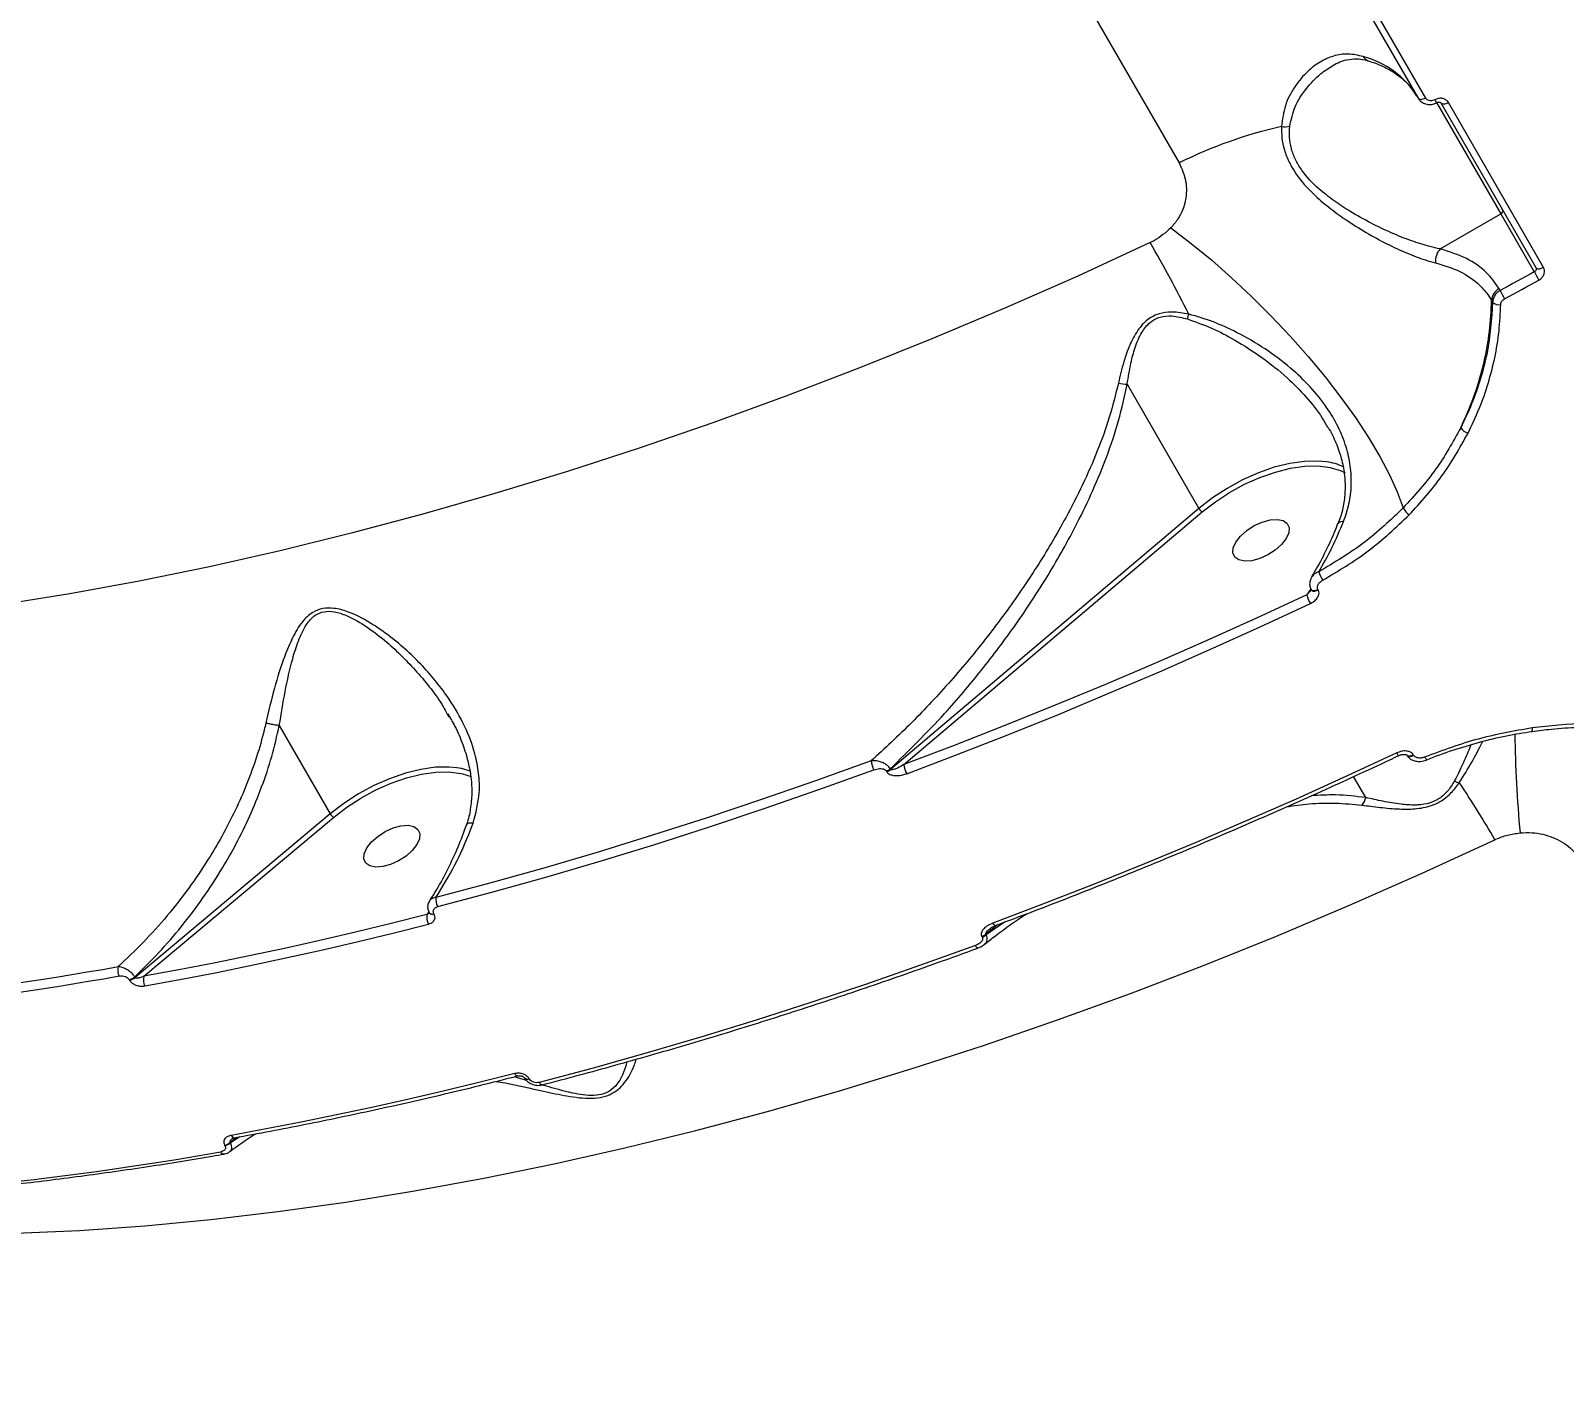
# Model space of a CAD drawing. Header units: millimetres. Extents: x -7447 to 8662, y -5576 to 6370.
# Drawn here: x 928.8 to 1149.8, y -1705.7 to -1511 of the extents above; entities that cross this region are included whole.
import ezdxf

# ---------------------------------------------------------------- set-up
doc = ezdxf.new("R2010")
doc.units = ezdxf.units.MM
doc.layers.add('DiKom', color=7, linetype='Continuous')
doc.layers.add('DIKOM_ОБЪЕКТ', color=7, linetype='Continuous')
doc.styles.add('style1', font='arial.ttf', dxfattribs={"width": 0.8})
doc.dimstyles.new('1-50', dxfattribs={"dimtxt": 300, "dimasz": 200, "dimexe": 100, "dimexo": 0, "dimgap": 100, "dimtad": 1, "dimdec": 0, "dimtxsty": 'style1', "dimcen": 0, "dimclrd": 7, "dimclre": 7, "dimadec": 1, "dimazin": 2, "dimtfac": 1, "dimtdec": 0, "dimtmove": 1, "dimatfit": 3, "dimfxl": 0, "dimlwd": 25, "dimlwe": 18, "dimarcsym": 0})

# ---------------------------------------------------------------- blocks, each defined once
blk = doc.blocks.new('*D10')
at = {"color": 7, "linetype": 'Continuous', "lineweight": 18, "transparency": 16777216}
for p, q in [((-5489.75, 240.8), (-5489.75, 4573.49)), ((4778.18, -2126.78), (4778.18, 4573.49))]:
    blk.add_line(p, q, dxfattribs=at)
at = {"color": 7, "linetype": 'Continuous', "lineweight": 25, "transparency": 16777216}
blk.add_line((4578.18, 4473.49), (-5289.75, 4473.49), dxfattribs=at)
at = {"color": 7, "linetype": 'Continuous', "transparency": 16777216}
for points in [[(-5289.75, 4506.82), (-5289.75, 4440.16), (-5489.75, 4473.49)], [(4578.18, 4506.82), (4578.18, 4440.16), (4778.18, 4473.49)]]:
    blk.add_solid(points, dxfattribs=at)
at = {"layer": 'Defpoints', "color": 0, "linetype": 'Continuous', "transparency": 16777216}
for p in [(-5489.75, 4473.49), (-5489.75, 240.8), (4778.18, -2126.78)]:
    blk.add_point(p, dxfattribs=at)
at = {"color": 0, "linetype": 'Continuous', "lineweight": 15, "transparency": 16777216, "insert": (-777.31, 4726.76), "char_height": 300, "attachment_point": 5, "style": 'style1'}
blk.add_mtext('10300', dxfattribs=at)
blk = doc.blocks.new('*D11')
at = {"color": 7, "linetype": 'Continuous', "lineweight": 18, "transparency": 16777216}
for p, q in [((2045.4, 3512.26), (7772.09, 3512.26)), ((-1858.48, -4091.08), (7772.09, -4091.08))]:
    blk.add_line(p, q, dxfattribs=at)
at = {"color": 7, "linetype": 'Continuous', "lineweight": 25, "transparency": 16777216}
blk.add_line((7672.09, -3891.08), (7672.09, 3312.26), dxfattribs=at)
at = {"color": 7, "linetype": 'Continuous', "transparency": 16777216}
for points in [[(7638.76, 3312.26), (7705.42, 3312.26), (7672.09, 3512.26)], [(7638.76, -3891.08), (7705.42, -3891.08), (7672.09, -4091.08)]]:
    blk.add_solid(points, dxfattribs=at)
at = {"layer": 'Defpoints', "color": 0, "linetype": 'Continuous', "transparency": 16777216}
for p in [(2045.4, 3512.26), (7672.09, 3512.26), (-1858.48, -4091.08)]:
    blk.add_point(p, dxfattribs=at)
at = {"color": 0, "linetype": 'Continuous', "lineweight": 15, "transparency": 16777216, "insert": (7418.92, 3.22), "char_height": 300, "attachment_point": 5, "rotation": 90, "style": 'style1'}
blk.add_mtext('7600', dxfattribs=at)
blk = doc.blocks.new('*D12')
at = {"layer": 'Defpoints', "color": 0, "transparency": 16777216}
for p in [(-7446.93, 5919.72), (-7446.93, 736.93), (6905.53, -2412.68)]:
    blk.add_point(p, dxfattribs=at)
at = {"layer": 'DiKom', "color": 7, "lineweight": 18, "transparency": 16777216}
for p, q in [((-7446.93, 736.93), (-7446.93, 6019.72)), ((6905.53, -2412.68), (6905.53, 6019.72))]:
    blk.add_line(p, q, dxfattribs=at)
at = {"layer": 'DiKom', "color": 7, "lineweight": 25, "transparency": 16777216}
blk.add_line((6705.53, 5919.72), (-7246.93, 5919.72), dxfattribs=at)
at = {"layer": 'DiKom', "color": 7, "transparency": 16777216}
for points in [[(-7246.93, 5953.05), (-7246.93, 5886.39), (-7446.93, 5919.72)], [(6705.53, 5953.05), (6705.53, 5886.39), (6905.53, 5919.72)]]:
    blk.add_solid(points, dxfattribs=at)
at = {"layer": 'DiKom', "color": 0, "transparency": 16777216, "insert": (-918.31, 6173), "char_height": 300, "attachment_point": 5, "style": 'style1'}
blk.add_mtext('14300', dxfattribs=at)
blk = doc.blocks.new('*D13')
at = {"layer": 'Defpoints', "color": 0, "transparency": 16777216}
for p in [(2049.72, 5594.27), (-1141.86, -5576.35), (8561.69, -5576.35)]:
    blk.add_point(p, dxfattribs=at)
at = {"layer": 'DiKom', "color": 7, "lineweight": 18, "transparency": 16777216}
for p, q in [((2049.72, 5594.27), (8661.69, 5594.27)), ((-1141.86, -5576.35), (8661.69, -5576.35))]:
    blk.add_line(p, q, dxfattribs=at)
at = {"layer": 'DiKom', "color": 7, "lineweight": 25, "transparency": 16777216}
blk.add_line((8561.69, 5394.27), (8561.69, -5376.35), dxfattribs=at)
at = {"layer": 'DiKom', "color": 7, "transparency": 16777216}
for points in [[(8528.35, 5394.27), (8595.02, 5394.27), (8561.69, 5594.27)], [(8528.35, -5376.35), (8595.02, -5376.35), (8561.69, -5576.35)]]:
    blk.add_solid(points, dxfattribs=at)
at = {"layer": 'DiKom', "color": 0, "transparency": 16777216, "insert": (8308.52, 8.96), "char_height": 300, "attachment_point": 5, "rotation": 90, "style": 'style1'}
blk.add_mtext('11200', dxfattribs=at)

msp = doc.modelspace()

# ---------------------------------------------------------------- linework, layer by layer
at = {"layer": 'DIKOM_ОБЪЕКТ', "color": 7, "linetype": 'Continuous', "lineweight": 15}
for p, q in [((944.28, -1270.19), (1094.28, -1530.01)), ((1093.17, -1459.09), (1128.75, -1520.7)), ((1129.83, -1520.67), (1094.26, -1459.05)), ((1131.4, -1521.3), (1140.68, -1537.36)), ((1132.01, -1521.35), (1145.72, -1545.1)), ((1146.82, -1545.07), (1133.1, -1521.31)), ((1131.93, -1542.41), (1140.68, -1537.36)), ((1140.68, -1537.36), (1145.49, -1545.7)), ((1140.56, -1548.39), (1140.41, -1548.13)), ((1139.33, -1549.83), (1139.48, -1550.08)), ((1086.81, -1561.91), (1097.15, -1579.81)), ((1097.15, -1579.81), (1052.71, -1617.41)), ((1054.61, -1616.7), (1097.63, -1580.3)), ((1113.3, -1591.39), (1112.68, -1592.24)), ((1114.34, -1591.55), (1114.3, -1591.49)), ((964.59, -1611.08), (971.94, -1623.81)), ((988.8, -1609.43), (989.01, -1609.81)), ((1127.08, -1615.31), (1127.11, -1615.36)), ((1128.09, -1615.38), (1128.05, -1615.31)), ((1052.09, -1617.64), (1052.15, -1617.73)), ((1052.71, -1617.41), (1052.65, -1617.32)), ((1129.99, -1616.03), (1129.99, -1616.03)), ((1121.2, -1621.46), (1119.44, -1618.42)), ((971.94, -1623.81), (943.8, -1647.38)), ((945.08, -1647.21), (972.42, -1624.32)), ((986.16, -1637.94), (985.87, -1638.32)), ((986.2, -1638.06), (986.21, -1638.09)), ((986.21, -1638.09), (986.23, -1638.11)), ((986.9, -1638.22), (986.88, -1638.19)), ((1066.42, -1641.16), (1067.97, -1639.85)), ((1069.11, -1639.42), (1066.47, -1641.25)), ((1067.82, -1639.9), (1067.82, -1639.9)), ((1065.86, -1641.49), (1065.91, -1641.58)), ((1066.47, -1641.25), (1066.42, -1641.16)), ((942.95, -1647.7), (942.99, -1647.78)), ((943.8, -1647.38), (943.76, -1647.31)), ((1000.21, -1662.21), (998.44, -1661.7)), ((999.93, -1661.84), (999.94, -1661.87)), ((1000.62, -1662), (1000.61, -1661.97)), ((957.52, -1671.14), (958.38, -1670.42)), ((957.56, -1671.22), (957.52, -1671.14)), ((958.92, -1670.32), (957.56, -1671.22)), ((956.71, -1671.53), (956.75, -1671.61))]:
    msp.add_line(p, q, dxfattribs=at)
at = {"layer": 'DIKOM_ОБЪЕКТ', "color": 7, "linetype": 'Continuous', "lineweight": 15, "flags": 128}
for points in [[(1128.75, -1520.7), (1128.81, -1520.78), (1128.91, -1520.83), (1129.03, -1520.86), (1129.17, -1520.87), (1129.32, -1520.85), (1129.49, -1520.81), (1129.66, -1520.75), (1129.83, -1520.67)], [(1132.01, -1521.35), (1132.07, -1521.42), (1132.17, -1521.48), (1132.29, -1521.51), (1132.43, -1521.52), (1132.59, -1521.5), (1132.76, -1521.46), (1132.93, -1521.4), (1133.1, -1521.31)], [(1093.11, -1539.38), (1096.02, -1541.61), (1098.94, -1544.01), (1101.86, -1546.58), (1104.74, -1549.28), (1107.56, -1552.08), (1110.28, -1554.97), (1112.88, -1557.9), (1115.33, -1560.86), (1117.61, -1563.8), (1119.7, -1566.71), (1121.57, -1569.56), (1123.21, -1572.31), (1124.61, -1574.94), (1125.73, -1577.42), (1126.59, -1579.74)], [(1090.13, -1541.51), (1079.67, -1546.32), (1069.17, -1550.95), (1058.66, -1555.38), (1048.14, -1559.61), (1037.61, -1563.64), (1027.09, -1567.47), (1016.59, -1571.08), (1006.12, -1574.49), (995.68, -1577.67), (985.3, -1580.64), (974.97, -1583.39), (964.7, -1585.91), (954.52, -1588.2), (944.41, -1590.27), (934.41, -1592.11), (924.51, -1593.71)], [(1145.72, -1545.1), (1145.79, -1545.18), (1145.88, -1545.23), (1146, -1545.27), (1146.14, -1545.27), (1146.3, -1545.26), (1146.47, -1545.21), (1146.64, -1545.15), (1146.82, -1545.07)], [(1145.49, -1545.7), (1144.87, -1546.04), (1144.26, -1546.38), (1143.64, -1546.71), (1143.03, -1547.05), (1142.41, -1547.39), (1141.8, -1547.72), (1141.18, -1548.06), (1140.56, -1548.39)], [(1141.2, -1549.61), (1141.82, -1549.27), (1142.44, -1548.94), (1143.06, -1548.6), (1143.68, -1548.26), (1144.29, -1547.92), (1144.91, -1547.59), (1145.53, -1547.25), (1146.14, -1546.91)], [(1115.52, -1573.09), (1114.36, -1572.98), (1112.38, -1573.02), (1110.24, -1573.33), (1108.01, -1573.88), (1105.72, -1574.68), (1103.44, -1575.7), (1101.22, -1576.91), (1099.1, -1578.29), (1097.15, -1579.81)], [(1097.63, -1580.3), (1099.52, -1578.83), (1101.57, -1577.5), (1103.73, -1576.32), (1105.94, -1575.33), (1108.16, -1574.56), (1110.33, -1574.02), (1112.39, -1573.73), (1114.31, -1573.69), (1116.04, -1573.9), (1116.23, -1573.94)], [(1116.23, -1573.94), (1117.53, -1574.35), (1118.21, -1574.69)], [(1109.05, -1585.01), (1108.14, -1585.81), (1107.07, -1586.51), (1105.92, -1587.03), (1104.78, -1587.33), (1103.75, -1587.4), (1102.91, -1587.23), (1102.33, -1586.82), (1102.05, -1586.22), (1102.1, -1585.47), (1102.48, -1584.64), (1103.15, -1583.78), (1104.05, -1582.97), (1105.13, -1582.28), (1106.28, -1581.76), (1107.42, -1581.45), (1108.45, -1581.38), (1109.29, -1581.56), (1109.87, -1581.96), (1110.15, -1582.56), (1110.09, -1583.31), (1109.72, -1584.15), (1109.05, -1585.01)], [(1117.21, -1581.98), (1117.21, -1581.99), (1117.2, -1582)], [(1113.32, -1591.47), (1113.42, -1591.57), (1113.58, -1591.63), (1113.8, -1591.63), (1114.04, -1591.58), (1114.3, -1591.49)], [(1113.35, -1591.53), (1113.35, -1591.53), (1113.46, -1591.64), (1113.62, -1591.7), (1113.84, -1591.7), (1114.08, -1591.65), (1114.34, -1591.55)], [(1112.68, -1592.24), (1105.45, -1595.59), (1098.21, -1598.86), (1090.96, -1602.05), (1083.7, -1605.15), (1076.43, -1608.17), (1069.16, -1611.1), (1061.88, -1613.94), (1054.61, -1616.7)], [(1055.02, -1618.02), (1062.31, -1615.26), (1069.6, -1612.41), (1076.89, -1609.47), (1084.17, -1606.44), (1091.45, -1603.33), (1098.72, -1600.14), (1105.98, -1596.86), (1113.22, -1593.5)], [(1125.65, -1615.03), (1118.41, -1618.39), (1111.15, -1621.67), (1103.88, -1624.86), (1096.6, -1627.97), (1089.32, -1631), (1082.03, -1633.93), (1074.74, -1636.78), (1067.44, -1639.55)], [(1127.07, -1615.28), (1127.07, -1615.29), (1127.17, -1615.39), (1127.34, -1615.45), (1127.55, -1615.46), (1127.8, -1615.41), (1128.05, -1615.31)], [(1127.11, -1615.36), (1127.21, -1615.46), (1127.38, -1615.52), (1127.59, -1615.53), (1127.84, -1615.48), (1128.09, -1615.38)], [(990.2, -1617.16), (989.08, -1617.06), (987.11, -1617.1), (984.99, -1617.4), (982.77, -1617.95), (980.49, -1618.74), (978.22, -1619.74), (976, -1620.94), (973.9, -1622.31), (971.94, -1623.81)], [(972.42, -1624.32), (974.31, -1622.86), (976.36, -1621.53), (978.51, -1620.37), (980.71, -1619.39), (982.91, -1618.63), (985.07, -1618.1), (987.13, -1617.81), (989.03, -1617.76), (990.75, -1617.97), (990.99, -1618.03)], [(1049.91, -1616.18), (1042.01, -1619.02), (1034.11, -1621.76), (1026.24, -1624.39), (1018.37, -1626.9), (1010.53, -1629.31), (1002.71, -1631.61), (994.92, -1633.79), (987.16, -1635.86)], [(987.42, -1637.18), (995.2, -1635.11), (1003.01, -1632.92), (1010.84, -1630.62), (1018.7, -1628.21), (1026.58, -1625.68), (1034.48, -1623.05), (1042.38, -1620.31), (1050.3, -1617.46)], [(992.15, -1617.65), (990.85, -1617.28), (990.2, -1617.16)], [(990.99, -1618.03), (992.24, -1618.43), (992.28, -1618.45)], [(983.76, -1629.08), (982.86, -1629.89), (981.78, -1630.58), (980.63, -1631.1), (979.5, -1631.41), (978.47, -1631.48), (977.62, -1631.31), (977.04, -1630.9), (976.77, -1630.3), (976.82, -1629.55), (977.19, -1628.71), (977.86, -1627.86), (978.77, -1627.05), (979.84, -1626.36), (980.99, -1625.84), (982.13, -1625.53), (983.16, -1625.46), (984, -1625.64), (984.58, -1626.04), (984.86, -1626.64), (984.81, -1627.39), (984.43, -1628.23), (983.76, -1629.08)], [(926.55, -1684.24), (935.8, -1683.82), (945.19, -1683.15), (954.73, -1682.25), (964.39, -1681.12), (974.18, -1679.75), (984.08, -1678.14), (994.09, -1676.31), (1004.19, -1674.24), (1014.38, -1671.94), (1024.64, -1669.42), (1034.97, -1666.68), (1045.36, -1663.71), (1055.79, -1660.52), (1066.26, -1657.12), (1076.76, -1653.5), (1087.28, -1649.68), (1097.81, -1645.65), (1108.33, -1641.41), (1118.85, -1636.98), (1129.34, -1632.36), (1139.8, -1627.55)], [(985.87, -1638.32), (980.71, -1639.62), (975.56, -1640.86), (970.43, -1642.05), (965.32, -1643.19), (960.23, -1644.27), (955.16, -1645.31), (950.11, -1646.28), (945.08, -1647.21)], [(945.23, -1648.61), (950.27, -1647.68), (955.33, -1646.7), (960.41, -1645.66), (965.51, -1644.57), (970.64, -1643.43), (975.78, -1642.24), (980.94, -1640.99), (986.11, -1639.7)], [(1067.82, -1639.9), (1067.81, -1639.91), (1067.75, -1639.9), (1067.69, -1639.86), (1067.61, -1639.79), (1067.53, -1639.68), (1067.44, -1639.55)], [(1064.93, -1642.78), (1057.01, -1645.63), (1049.1, -1648.38), (1041.2, -1651.01), (1033.33, -1653.54), (1025.47, -1655.95), (1017.63, -1658.25), (1009.82, -1660.43), (1002.04, -1662.51)], [(1065.3, -1643.14), (1065.28, -1643.14), (1065.23, -1643.13), (1065.16, -1643.09), (1065.09, -1643.01), (1065.01, -1642.91), (1064.93, -1642.78)], [(998.54, -1661.22), (993.37, -1662.52), (988.21, -1663.77), (983.07, -1664.96), (977.94, -1666.1), (972.84, -1667.19), (967.76, -1668.22), (962.7, -1669.2), (957.66, -1670.13)], [(1002.48, -1662.85), (1002.46, -1662.85), (1002.38, -1662.84), (1002.3, -1662.81), (1002.21, -1662.73), (1002.12, -1662.63), (1002.04, -1662.51)]]:
    msp.add_lwpolyline(points, dxfattribs=at)
at = {"layer": 'DIKOM_ОБЪЕКТ', "color": 7, "linetype": 'Continuous', "lineweight": 15}
for centre, radius, start, end in [((1117.46, -1527.37), 13.12, 32.0722, 75.1406), ((1121.98, -1514.07), 1.31, 208.4564, 251.6983), ((1133.4, -1519.79), 2.53, 206.6455, 217.6472), ((1124.1, -1590.59), 67.52, 102.8855, 116.2114), ((1109.59, -1521.88), 2.94, 259.3754, 282.8421), ((1140.47, -1536.94), 0.469, 295.9526, 25.2455), ((892.63, -1655.04), 227.81, 26.9458, 29.8924), ((1133.77, -1544.15), 2.53, 136.7051, 186.1905), ((1166, -1535.39), 22.95, 206.6916, 210.1179), ((1141.39, -1549.94), 2.06, 118.4102, 177.1362), ((1155.89, -1541.07), 16.98, 205.529, 210.1603), ((1063.48, -1543.37), 33.31, 344.0845, 345.3273), ((1140.4, -1549.16), 1.3, 224.7107, 281.1226), ((1087.42, -1552.63), 9.3, 258.3674, 266.2972), ((1136.43, -1567.12), 1.89, 214.8012, 254.9027), ((1114.44, -1581.36), 8.34, 65.0688, 82.5145), ((1098.36, -1579.13), 1.39, 209.3759, 238.2847), ((1129, -1578.5), 2.71, 207.0728, 235.2933), ((1117.83, -1582.5), 0.801, 78.1917, 139.8359), ((1118.94, -1587.41), 4.77, 198.6328, 214.6782), ((1117.94, -1590.72), 5.48, 196.0432, 210.4634), ((1144.31, -1611.65), 0.906, 342.5464, 13.8634), ((1319.4, -1609.98), 176.74, 180.7462, 185.3793), ((1126.29, -1614.82), 0.673, 197.489, 240.5633), ((1130.6, -1615.36), 0.908, 196.6863, 227.4804), ((1052.87, -1615.96), 2.97, 184.1767, 210.2698), ((1051.43, -1615.86), 1.9, 290.3942, 310.0492), ((1051.48, -1615.95), 1.9, 290.4304, 310.0341), ((1057.54, -1616.52), 2.93, 183.38, 210.6308), ((1135.15, -1616.59), 2.77, 244.5597, 260.3475), ((1028.27, -1691.3), 128.47, 29.7515, 34.0725), ((1118.63, -1620.85), 2.64, 320.0151, 346.7154), ((973.17, -1623.12), 1.41, 209.3705, 237.7628), ((989.22, -1636.14), 2.08, 172.1566, 209.9101), ((986.63, -1637.65), 0.596, 223.7346, 294.7474), ((987.84, -1638.69), 2, 169.5432, 210.2989), ((986.64, -1637.66), 0.613, 227.0468, 294.1667), ((1065.2, -1639.7), 1.9, 290.4304, 310.0341), ((1065.25, -1639.8), 1.9, 290.3942, 310.0492), ((861.57, -1199.2), 453.69, 270.9887, 280.1304), ((943.05, -1646.31), 1.75, 163.903, 209.393), ((861.55, -1199.55), 454.7, 270.9888, 280.1303), ((942.59, -1645.92), 1.81, 281.3115, 310.1698), ((942.64, -1646), 1.81, 281.3246, 310.1719), ((946.72, -1647.75), 1.73, 161.8925, 209.8053), ((999.02, -1661.05), 0.511, 199.5238, 264.8679), ((1000.36, -1661.44), 0.591, 222.7115, 294.9328), ((1000.37, -1661.46), 0.597, 223.8344, 294.7521), ((956.35, -1669.76), 1.81, 281.3008, 310.1956), ((956.4, -1669.83), 1.81, 281.3008, 310.1956), ((958.14, -1669.95), 0.52, 201.1281, 267.4718), ((876.17, -1224.88), 454.7, 270.9888, 280.1303), ((956.64, -1672.3), 0.527, 201.6756, 267.1578)]:
    msp.add_arc(centre, radius, start, end, dxfattribs=at)
for points, knots in [([(1120.82, -1514.69), (1120.09, -1514.53), (1118.62, -1514.21), (1116.53, -1514.55), (1114.58, -1515.41), (1112.67, -1516.86), (1110.91, -1518.95), (1109.46, -1521.63), (1109.18, -1523.74), (1109.05, -1524.76)], [0, 0, 0, 0, 0.131657, 0.263487, 0.39514, 0.526874, 0.688295, 0.849532, 1, 1, 1, 1]), ([(1110.24, -1524.74), (1110.45, -1523.78), (1110.9, -1521.77), (1112.58, -1519.25), (1114.47, -1517.25), (1115.86, -1516.36), (1116.46, -1515.98)], [0, 0, 0, 0, 0.246909, 0.518846, 0.791152, 1, 1, 1, 1]), ([(1116.43, -1516.01), (1116.77, -1515.81), (1117.56, -1515.37), (1118.8, -1515.05), (1120.12, -1515.01), (1121.04, -1515.12), (1121.52, -1515.31), (1121.57, -1515.33)], [0, 0, 0, 0, 0.210979, 0.480122, 0.747233, 0.971209, 1, 1, 1, 1]), ([(1121.57, -1515.31), (1121.91, -1515.43), (1122.91, -1515.76), (1124.39, -1516.44), (1125.92, -1517.4), (1127.2, -1518.52), (1128.05, -1519.55), (1128.46, -1520.21), (1128.58, -1520.41)], [0, 0, 0, 0, 0.103391, 0.301919, 0.501748, 0.704753, 0.912464, 1, 1, 1, 1]), ([(1128.76, -1520.69), (1128.86, -1520.85), (1129.09, -1521.19), (1129.66, -1521.51), (1130.34, -1521.64), (1130.96, -1521.57), (1131.28, -1521.38), (1131.38, -1521.31)], [0, 0, 0, 0, 0.188509, 0.40949, 0.636425, 0.874395, 1, 1, 1, 1]), ([(1131.14, -1520.93), (1131.04, -1520.97), (1130.83, -1521.06), (1130.49, -1521.08), (1130.19, -1521), (1129.96, -1520.85), (1129.87, -1520.72), (1129.83, -1520.67)], [0, 0, 0, 0, 0.215123, 0.430149, 0.645032, 0.859492, 1, 1, 1, 1]), ([(1133.1, -1521.31), (1133.05, -1521.23), (1132.91, -1521.04), (1132.57, -1520.81), (1132.11, -1520.69), (1131.61, -1520.72), (1131.3, -1520.86), (1131.14, -1520.93)], [0, 0, 0, 0, 0.140627, 0.355065, 0.569863, 0.784884, 1, 1, 1, 1]), ([(1131.4, -1521.34), (1131.41, -1521.33), (1131.46, -1521.3), (1131.58, -1521.26), (1131.74, -1521.24), (1131.87, -1521.26), (1131.96, -1521.3), (1132, -1521.33), (1132, -1521.35), (1132, -1521.35)], [0, 0, 0, 0, 0.025329, 0.180492, 0.333609, 0.498054, 0.681379, 0.913048, 1, 1, 1, 1]), ([(1109.05, -1524.76), (1109.05, -1525.31), (1109.05, -1526.41), (1109.41, -1528.16), (1110.11, -1529.93), (1111.4, -1532.11), (1113.38, -1534.32), (1115.84, -1536.44), (1118.41, -1538.3), (1121.24, -1540.08), (1124.24, -1541.71), (1127.11, -1543.05), (1129.46, -1543.94), (1130.76, -1544.29), (1131.25, -1544.42)], [0, 0, 0, 0, 0.061057, 0.122043, 0.183621, 0.245188, 0.354854, 0.436923, 0.519097, 0.622817, 0.726597, 0.831087, 0.935576, 1, 1, 1, 1]), ([(1131.93, -1542.41), (1131.43, -1542.31), (1130.13, -1542.03), (1127.78, -1541.28), (1124.93, -1540.15), (1121.93, -1538.72), (1119.14, -1537.16), (1116.6, -1535.5), (1114.18, -1533.62), (1112.29, -1531.64), (1111.1, -1529.7), (1110.66, -1528.61), (1110.35, -1527.47), (1110.15, -1526.3), (1110.21, -1525.27), (1110.24, -1524.74)], [0, 0, 0, 0, 0.065389, 0.170364, 0.277944, 0.381811, 0.488411, 0.569564, 0.652795, 0.760421, 0.815165, 0.871887, 0.880045, 0.939199, 1, 1, 1, 1]), ([(1094.28, -1530.01), (1094.67, -1530.88), (1095.44, -1532.6), (1095.34, -1535.45), (1094.46, -1537.78), (1093.46, -1538.96), (1093.11, -1539.38)], [0, 0, 0, 0, 0.288559, 0.571625, 0.847039, 1, 1, 1, 1]), ([(1093.11, -1539.38), (1092.36, -1540.05), (1091.53, -1540.78), (1090.43, -1541.36), (1090.23, -1541.46), (1090.13, -1541.51)], [0, 0, 0, 0, 0.821763, 0.907865, 1, 1, 1, 1]), ([(1140.41, -1548.13), (1139.84, -1547.32), (1138.65, -1545.63), (1135.82, -1543.65), (1133.24, -1542.83), (1131.93, -1542.41)], [0, 0, 0, 0, 0.306979, 0.648464, 1, 1, 1, 1]), ([(1131.25, -1544.42), (1132.47, -1544.79), (1134.95, -1545.55), (1137.38, -1547.3), (1138.72, -1548.83), (1139.2, -1549.62), (1139.33, -1549.83)], [0, 0, 0, 0, 0.341491, 0.692993, 0.918007, 1, 1, 1, 1]), ([(1145.72, -1545.1), (1145.74, -1545.15), (1145.78, -1545.24), (1145.77, -1545.39), (1145.7, -1545.53), (1145.6, -1545.64), (1145.52, -1545.68), (1145.49, -1545.7)], [0, 0, 0, 0, 0.213877, 0.428069, 0.642752, 0.857889, 1, 1, 1, 1]), ([(1146.14, -1546.91), (1146.24, -1546.85), (1146.47, -1546.7), (1146.77, -1546.36), (1146.95, -1545.93), (1146.99, -1545.47), (1146.87, -1545.2), (1146.82, -1545.07)], [0, 0, 0, 0, 0.141869, 0.356731, 0.571312, 0.785698, 1, 1, 1, 1]), ([(1140.56, -1548.39), (1140.51, -1548.42), (1140.27, -1548.57), (1139.89, -1548.92), (1139.55, -1549.48), (1139.5, -1549.88), (1139.48, -1550.08)], [0, 0, 0, 0, 0.081883, 0.388053, 0.693965, 1, 1, 1, 1]), ([(1140.65, -1550.44), (1140.67, -1550.34), (1140.69, -1550.14), (1140.86, -1549.86), (1141.06, -1549.69), (1141.18, -1549.62), (1141.2, -1549.61)], [0, 0, 0, 0, 0.30569, 0.611595, 0.918034, 1, 1, 1, 1]), ([(1095.7, -1551.81), (1094.88, -1551.66), (1093.45, -1551.41), (1091.35, -1551.67), (1089.6, -1552.58), (1088.19, -1554.2), (1087.12, -1556.29), (1086.21, -1558.85), (1085.78, -1560.71), (1085.54, -1561.73)], [0, 0, 0, 0, 0.149121, 0.259637, 0.37167, 0.498785, 0.650824, 0.806966, 1, 1, 1, 1]), ([(1117.99, -1581.71), (1118.28, -1580.86), (1118.88, -1579.12), (1119.18, -1576.42), (1119.04, -1573.66), (1118.41, -1570.84), (1117.27, -1568), (1115.54, -1565.09), (1113.25, -1562.24), (1110.27, -1559.41), (1106.7, -1556.74), (1102.93, -1554.56), (1099.25, -1552.85), (1096.89, -1552.16), (1095.7, -1551.81)], [0, 0, 0, 0, 0.066725, 0.135249, 0.204912, 0.276176, 0.354732, 0.435009, 0.525818, 0.61857, 0.724744, 0.833264, 0.916026, 1, 1, 1, 1]), ([(1134.88, -1568.2), (1135.57, -1566.65), (1136.95, -1563.53), (1138.28, -1558.86), (1139.13, -1554.26), (1139.27, -1551.32), (1139.33, -1549.83)], [0, 0, 0, 0, 0.25985, 0.52284, 0.76023, 1, 1, 1, 1]), ([(1139.48, -1550.08), (1139.31, -1552.51), (1139.06, -1556.2), (1137.78, -1561.09), (1136.54, -1564.72), (1135.42, -1567.05), (1134.88, -1568.2)], [0, 0, 0, 0, 0.395168, 0.598665, 0.802168, 1, 1, 1, 1]), ([(1135.94, -1568.95), (1136.5, -1567.78), (1137.62, -1565.43), (1138.89, -1561.79), (1139.84, -1558.06), (1140.48, -1554.27), (1140.59, -1551.72), (1140.65, -1550.44)], [0, 0, 0, 0, 0.197836, 0.395503, 0.593167, 0.796584, 1, 1, 1, 1]), ([(1086.81, -1561.91), (1086.97, -1560.89), (1087.25, -1559.1), (1087.91, -1556.59), (1088.74, -1554.56), (1089.88, -1553.07), (1090.92, -1552.45), (1091.97, -1552.1), (1093.46, -1551.98), (1094.76, -1552.32), (1095.51, -1552.51)], [0, 0, 0, 0, 0.201062, 0.356598, 0.514895, 0.638464, 0.721752, 0.744934, 0.851256, 1, 1, 1, 1]), ([(1095.51, -1552.51), (1096.67, -1552.92), (1099.01, -1553.75), (1102.59, -1555.65), (1106.29, -1558.01), (1109.74, -1560.77), (1112.64, -1563.72), (1114.58, -1566.12), (1115.44, -1567.66), (1115.69, -1568.1)], [0, 0, 0, 0, 0.139743, 0.281773, 0.457838, 0.637228, 0.786465, 0.93845, 1, 1, 1, 1]), ([(1085.54, -1561.73), (1085.13, -1563.38), (1084.32, -1566.69), (1082.53, -1571.58), (1080.41, -1576.42), (1077.55, -1582.02), (1073.86, -1588.25), (1069.21, -1595.03), (1064.13, -1601.55), (1059.55, -1606.72), (1054.83, -1611.64), (1051.86, -1614.37), (1049.91, -1616.18)], [0, 0, 0, 0, 0.077602, 0.155264, 0.23547, 0.315696, 0.438518, 0.561375, 0.687284, 0.8132, 0.876762, 1, 1, 1, 1]), ([(1052.65, -1617.32), (1055.31, -1614.71), (1059.89, -1610.22), (1065.85, -1603.16), (1070.85, -1596.52), (1075.48, -1589.48), (1079.13, -1582.98), (1081.9, -1577.22), (1083.92, -1572.27), (1085.66, -1567.16), (1086.43, -1563.66), (1086.81, -1561.91)], [0, 0, 0, 0, 0.172163, 0.296945, 0.421721, 0.549576, 0.677393, 0.756949, 0.836485, 0.918274, 1, 1, 1, 1]), ([(1115.72, -1568.09), (1115.79, -1568.2), (1116.32, -1569.02), (1117.03, -1570.63), (1117.79, -1572.86), (1118.18, -1575.1), (1118.26, -1577.31), (1117.98, -1579.45), (1117.62, -1581.02), (1117.25, -1581.84), (1117.18, -1581.99)], [0, 0, 0, 0, 0.026248, 0.194871, 0.358054, 0.516447, 0.67126, 0.82093, 0.966885, 1, 1, 1, 1]), ([(1134.88, -1568.2), (1133.75, -1570.23), (1131.47, -1574.34), (1128.23, -1577.92), (1126.59, -1579.74)], [0, 0, 0, 0, 0.494166, 1, 1, 1, 1]), ([(1127.46, -1580.73), (1129.1, -1578.92), (1132.41, -1575.27), (1134.75, -1571.07), (1135.94, -1568.95)], [0, 0, 0, 0, 0.49417, 1, 1, 1, 1]), ([(1126.59, -1579.74), (1124.78, -1581.46), (1121.11, -1584.95), (1116.66, -1587.6), (1114.41, -1588.94)], [0, 0, 0, 0, 0.493819, 1, 1, 1, 1]), ([(1117.16, -1581.95), (1116.99, -1582.4), (1116.41, -1583.93), (1115.23, -1586.35), (1114.13, -1588.46), (1113.47, -1589.47), (1113.38, -1589.61)], [0, 0, 0, 0, 0.159716, 0.549505, 0.939568, 1, 1, 1, 1]), ([(1114.41, -1588.94), (1115.07, -1587.81), (1116.38, -1585.53), (1117.45, -1582.99), (1117.99, -1581.71)], [0, 0, 0, 0, 0.497415, 1, 1, 1, 1]), ([(1115.01, -1590.13), (1117.26, -1588.79), (1121.8, -1586.09), (1125.56, -1582.53), (1127.46, -1580.73)], [0, 0, 0, 0, 0.493873, 1, 1, 1, 1]), ([(1114.41, -1588.94), (1114.19, -1589.03), (1113.77, -1589.19), (1113.54, -1589.5), (1113.43, -1589.65)], [0, 0, 0, 0, 0.532891, 1, 1, 1, 1]), ([(1113.24, -1591.63), (1113.18, -1591.72), (1113.01, -1591.95), (1112.8, -1592.13), (1112.68, -1592.24)], [0, 0, 0, 0, 0.385487, 1, 1, 1, 1]), ([(1113.43, -1589.67), (1113.35, -1589.8), (1113.15, -1590.11), (1113.08, -1590.68), (1113.14, -1591.17), (1113.3, -1591.39), (1113.34, -1591.45)], [0, 0, 0, 0, 0.245914, 0.576076, 0.88626, 1, 1, 1, 1]), ([(1113.22, -1593.5), (1113.44, -1593.38), (1113.85, -1593.14), (1114.26, -1592.67), (1114.45, -1592.21), (1114.47, -1591.84), (1114.38, -1591.64), (1114.34, -1591.55)], [0, 0, 0, 0, 0.279173, 0.529436, 0.721608, 0.879431, 1, 1, 1, 1]), ([(1113.35, -1591.53), (1113.35, -1591.52), (1113.33, -1591.49), (1113.34, -1591.45), (1113.33, -1591.5), (1113.3, -1591.57), (1113.26, -1591.62), (1113.24, -1591.64)], [0, 0, 0, 0, 0.142876, 0.451811, 0.669843, 0.891184, 1, 1, 1, 1]), ([(1114.3, -1591.49), (1114.28, -1591.44), (1114.22, -1591.31), (1114.21, -1591.06), (1114.33, -1590.74), (1114.6, -1590.39), (1114.87, -1590.22), (1115.01, -1590.13)], [0, 0, 0, 0, 0.101075, 0.261371, 0.460722, 0.726573, 1, 1, 1, 1]), ([(992.52, -1625.14), (992.91, -1623.69), (993.54, -1621.33), (993.38, -1617.95), (992.77, -1614.72), (991.39, -1611.09), (988.91, -1606.81), (985.34, -1602.41), (981.38, -1598.78), (977.67, -1596.19), (974.93, -1594.77), (972.57, -1594.13), (970.81, -1594.14), (969.18, -1594.79), (967.69, -1596.26), (966.43, -1598.44), (965.11, -1601.63), (963.82, -1605.7), (963.04, -1609.03), (962.64, -1610.72)], [0, 0, 0, 0, 0.074258, 0.120506, 0.167817, 0.237579, 0.309445, 0.405671, 0.504707, 0.56025, 0.616855, 0.648478, 0.675388, 0.70246, 0.738688, 0.787111, 0.836819, 0.917655, 1, 1, 1, 1]), ([(964.59, -1611.08), (964.86, -1609.43), (965.39, -1606.12), (966.3, -1602.08), (967.3, -1598.86), (968.28, -1596.69), (969.54, -1595.21), (971, -1594.58), (972.62, -1594.63), (974.78, -1595.36), (977.34, -1596.89), (980.8, -1599.57), (984.54, -1603.36), (987.43, -1606.91), (988.61, -1609.07), (988.8, -1609.43)], [0, 0, 0, 0, 0.116203, 0.234288, 0.302542, 0.371929, 0.420447, 0.455556, 0.490644, 0.533226, 0.611013, 0.691012, 0.82968, 0.971641, 1, 1, 1, 1]), ([(962.64, -1610.72), (962.57, -1611.04), (962.2, -1612.68), (961.36, -1615.61), (959.48, -1620.81), (957.11, -1625.75), (954.17, -1630.71), (951.58, -1634.55), (948.45, -1638.54), (945.06, -1642.34), (942.6, -1644.66), (941.37, -1645.82)], [0, 0, 0, 0, 0.024295, 0.122247, 0.220217, 0.421516, 0.511888, 0.632236, 0.752591, 0.876295, 1, 1, 1, 1]), ([(943.76, -1647.31), (944.93, -1646.15), (947.27, -1643.85), (950.55, -1640.03), (953.63, -1635.95), (956.23, -1631.96), (958.47, -1628), (960.38, -1624.12), (962.11, -1619.91), (963.57, -1615.55), (964.25, -1612.57), (964.59, -1611.07)], [0, 0, 0, 0, 0.118326, 0.236652, 0.358143, 0.479627, 0.571258, 0.676829, 0.782388, 0.891206, 1, 1, 1, 1]), ([(964.59, -1611.07), (964.39, -1611.06), (963.99, -1611.02), (963.37, -1610.9), (962.92, -1610.8), (962.71, -1610.74), (962.64, -1610.72)], [0, 0, 0, 0, 0.325311, 0.650552, 0.892576, 1, 1, 1, 1]), ([(964.59, -1611.07), (964.59, -1611.07), (964.59, -1611.07), (964.59, -1611.08), (964.59, -1611.08), (964.59, -1611.08)], [0, 0, 0, 0, 0.271919, 0.699576, 1, 1, 1, 1]), ([(988.87, -1609.4), (989.23, -1609.99), (990.07, -1611.42), (991.06, -1613.76), (991.82, -1616.23), (992.26, -1618.6), (992.39, -1620.86), (992.16, -1623.1), (991.87, -1624.61), (991.56, -1625.35), (991.54, -1625.39)], [0, 0, 0, 0, 0.119708, 0.285688, 0.44491, 0.579341, 0.720222, 0.85773, 0.990599, 1, 1, 1, 1]), ([(1145.18, -1611.43), (1142.58, -1611.88), (1137.3, -1612.81), (1132.27, -1614.68), (1129.73, -1615.62)], [0, 0, 0, 0, 0.493844, 1, 1, 1, 1]), ([(1145.17, -1611.94), (1146.1, -1611.82), (1148.32, -1611.51), (1151.84, -1611.31), (1155.7, -1611.33), (1158.43, -1611.48), (1159.85, -1611.68), (1160.01, -1611.7)], [0, 0, 0, 0, 0.186016, 0.444769, 0.70467, 0.96554, 1, 1, 1, 1]), ([(1160.32, -1611.18), (1157.85, -1610.98), (1152.86, -1610.58), (1147.76, -1611.14), (1145.18, -1611.43)], [0, 0, 0, 0, 0.494178, 1, 1, 1, 1]), ([(1129.99, -1616.03), (1130, -1616.03), (1131.22, -1615.51), (1133.74, -1614.61), (1137.57, -1613.44), (1141.39, -1612.52), (1143.94, -1612.12), (1145.17, -1611.93)], [0, 0, 0, 0, 0.000881, 0.254874, 0.508642, 0.761863, 1, 1, 1, 1]), ([(1134.68, -1619.32), (1135.31, -1618.32), (1136.55, -1616.33), (1137.57, -1614.32), (1138.01, -1613.48), (1138.07, -1613.36)], [0, 0, 0, 0, 0.461173, 0.92315, 1, 1, 1, 1]), ([(1067.82, -1639.9), (1069.64, -1639.22), (1074.94, -1637.23), (1083.7, -1633.8), (1094.11, -1629.56), (1104.5, -1625.14), (1114.69, -1620.63), (1121.83, -1617.35), (1125.53, -1615.61), (1125.96, -1615.41)], [0, 0, 0, 0, 0.093999, 0.272589, 0.45118, 0.62977, 0.808357, 0.977545, 1, 1, 1, 1]), ([(1128.05, -1615.31), (1128, -1615.23), (1127.87, -1615.05), (1127.52, -1614.85), (1127, -1614.73), (1126.34, -1614.76), (1125.89, -1614.94), (1125.65, -1615.03)], [0, 0, 0, 0, 0.120579, 0.2784, 0.470587, 0.720831, 1, 1, 1, 1]), ([(1125.96, -1615.42), (1126, -1615.4), (1126.17, -1615.31), (1126.47, -1615.24), (1126.78, -1615.23), (1126.96, -1615.26), (1127.05, -1615.29), (1127.09, -1615.31), (1127.08, -1615.31), (1127.08, -1615.31)], [0, 0, 0, 0, 0.089235, 0.443828, 0.666242, 0.791693, 0.880565, 0.964125, 1, 1, 1, 1]), ([(1127.13, -1615.35), (1127.2, -1615.48), (1127.38, -1615.76), (1127.83, -1616.05), (1128.42, -1616.25), (1129.14, -1616.27), (1129.69, -1616.17), (1129.96, -1616.04), (1129.99, -1616.03)], [0, 0, 0, 0, 0.138249, 0.312297, 0.498519, 0.718454, 0.973059, 1, 1, 1, 1]), ([(1129.73, -1615.62), (1129.57, -1615.68), (1129.25, -1615.78), (1128.79, -1615.78), (1128.43, -1615.68), (1128.21, -1615.54), (1128.13, -1615.42), (1128.09, -1615.38)], [0, 0, 0, 0, 0.273433, 0.539292, 0.738626, 0.898929, 1, 1, 1, 1]), ([(1136.36, -1613.85), (1136.07, -1614.56), (1135.43, -1616.16), (1134.48, -1618.05), (1133.96, -1619.09)], [0, 0, 0, 0, 0.445963, 1, 1, 1, 1]), ([(1052.65, -1617.32), (1052.59, -1617.23), (1052.45, -1617.03), (1052.12, -1616.74), (1051.64, -1616.45), (1050.99, -1616.22), (1050.38, -1616.14), (1050.02, -1616.17), (1049.91, -1616.18)], [0, 0, 0, 0, 0.113729, 0.249357, 0.42271, 0.613496, 0.884818, 1, 1, 1, 1]), ([(1050.3, -1617.46), (1050.57, -1617.38), (1050.96, -1617.27), (1051.49, -1617.29), (1051.79, -1617.37), (1051.99, -1617.5), (1052.06, -1617.6), (1052.09, -1617.64)], [0, 0, 0, 0, 0.42996, 0.625785, 0.788122, 0.905223, 1, 1, 1, 1]), ([(1052.15, -1617.73), (1052.2, -1617.8), (1052.31, -1617.96), (1052.64, -1618.15), (1053.13, -1618.29), (1053.92, -1618.31), (1054.57, -1618.18), (1054.97, -1618.03), (1055.02, -1618.02)], [0, 0, 0, 0, 0.093349, 0.208722, 0.372069, 0.579287, 0.953669, 1, 1, 1, 1]), ([(1054.61, -1616.7), (1054.31, -1616.88), (1053.87, -1617.15), (1053.3, -1617.38), (1052.99, -1617.47), (1052.81, -1617.47), (1052.73, -1617.44), (1052.72, -1617.42), (1052.71, -1617.41)], [0, 0, 0, 0, 0.495895, 0.719793, 0.87028, 0.951065, 0.975883, 1, 1, 1, 1]), ([(1120.65, -1622.55), (1121.51, -1622.66), (1123.24, -1622.89), (1125.8, -1623.13), (1128.28, -1623.14), (1130.41, -1622.78), (1132.25, -1621.91), (1133.64, -1620.74), (1134.32, -1619.81), (1134.68, -1619.32)], [0, 0, 0, 0, 0.183636, 0.369231, 0.509068, 0.652206, 0.750854, 0.870209, 1, 1, 1, 1]), ([(1133.96, -1619.09), (1133.67, -1619.57), (1133.13, -1620.46), (1131.94, -1621.6), (1130.38, -1622.34), (1129.16, -1622.51), (1127.74, -1622.56), (1126.02, -1622.43), (1123.63, -1622), (1122.01, -1621.64), (1121.2, -1621.46)], [0, 0, 0, 0, 0.129808, 0.24514, 0.338482, 0.455808, 0.477255, 0.617748, 0.807631, 1, 1, 1, 1]), ([(1109.74, -1622.79), (1110.84, -1622.63), (1113.23, -1622.29), (1116.89, -1622.19), (1119.39, -1622.43), (1120.65, -1622.55)], [0, 0, 0, 0, 0.298263, 0.647779, 1, 1, 1, 1]), ([(1121.2, -1621.46), (1119.75, -1621.29), (1117.17, -1620.98), (1114.51, -1621.13), (1113.34, -1621.2)], [0, 0, 0, 0, 0.559317, 1, 1, 1, 1]), ([(991.55, -1625.4), (991.15, -1626.49), (990.34, -1628.68), (988.89, -1631.76), (987.53, -1634.34), (986.58, -1635.78), (986.22, -1636.33)], [0, 0, 0, 0, 0.273594, 0.550682, 0.828963, 1, 1, 1, 1]), ([(987.16, -1635.86), (988.1, -1634.32), (989.96, -1631.3), (991.61, -1627.55), (992.39, -1625.47), (992.52, -1625.14)], [0, 0, 0, 0, 0.466532, 0.915013, 1, 1, 1, 1]), ([(992.52, -1625.14), (992.49, -1625.14), (992.29, -1625.12), (991.95, -1625.14), (991.64, -1625.23), (991.59, -1625.36), (991.57, -1625.41)], [0, 0, 0, 0, 0.046647, 0.396107, 0.751427, 1, 1, 1, 1]), ([(1139.8, -1627.55), (1139.86, -1627.52), (1140.44, -1627.25), (1141.63, -1626.81), (1142.82, -1626.64), (1143.43, -1626.55)], [0, 0, 0, 0, 0.046817, 0.514285, 1, 1, 1, 1]), ([(1143.43, -1626.55), (1144.02, -1626.52), (1145.65, -1626.45), (1148.25, -1627.1), (1150.88, -1628.63), (1152, -1630.18), (1152.57, -1630.96)], [0, 0, 0, 0, 0.152959, 0.428373, 0.711426, 1, 1, 1, 1]), ([(987.16, -1635.86), (987, -1635.89), (986.66, -1635.96), (986.35, -1636.15), (986.28, -1636.32), (986.26, -1636.35)], [0, 0, 0, 0, 0.411894, 0.888851, 1, 1, 1, 1]), ([(986.19, -1638.06), (986.15, -1638.11), (986.06, -1638.21), (985.94, -1638.29), (985.87, -1638.32)], [0, 0, 0, 0, 0.484871, 1, 1, 1, 1]), ([(986.24, -1636.36), (986.15, -1636.53), (985.96, -1636.88), (985.95, -1637.51), (986.13, -1637.89), (986.21, -1638.06)], [0, 0, 0, 0, 0.313532, 0.683503, 1, 1, 1, 1]), ([(986.18, -1638.04), (986.19, -1638.06), (986.22, -1638.09), (986.22, -1638.11), (986.22, -1638.1), (986.22, -1638.1)], [0, 0, 0, 0, 0.472703, 0.980431, 1, 1, 1, 1]), ([(986.88, -1638.19), (986.84, -1638.11), (986.77, -1637.94), (986.8, -1637.69), (986.92, -1637.46), (987.14, -1637.27), (987.33, -1637.21), (987.42, -1637.18)], [0, 0, 0, 0, 0.195131, 0.390096, 0.593275, 0.811077, 1, 1, 1, 1]), ([(986.11, -1639.7), (986.24, -1639.65), (986.52, -1639.56), (986.84, -1639.3), (987.02, -1638.96), (987.06, -1638.59), (986.95, -1638.34), (986.9, -1638.22)], [0, 0, 0, 0, 0.189053, 0.404528, 0.606873, 0.803356, 1, 1, 1, 1]), ([(1067.44, -1639.55), (1067.16, -1639.67), (1066.62, -1639.91), (1066.07, -1640.39), (1065.8, -1640.84), (1065.74, -1641.2), (1065.82, -1641.39), (1065.86, -1641.49)], [0, 0, 0, 0, 0.304747, 0.587653, 0.766475, 0.88288, 1, 1, 1, 1]), ([(1066.19, -1642.64), (1066.73, -1642.22), (1068.71, -1640.66), (1070.75, -1639.2), (1072.26, -1638.23), (1072.28, -1638.22)], [0, 0, 0, 0, 0.271473, 0.994512, 1, 1, 1, 1]), ([(1067.01, -1640.37), (1067.04, -1640.34), (1067.17, -1640.22), (1067.45, -1640.04), (1067.72, -1639.96), (1067.83, -1639.92)], [0, 0, 0, 0, 0.144524, 0.673747, 1, 1, 1, 1]), ([(1065.91, -1641.58), (1065.94, -1641.64), (1065.99, -1641.76), (1065.95, -1641.99), (1065.79, -1642.27), (1065.44, -1642.56), (1065.1, -1642.71), (1064.93, -1642.78)], [0, 0, 0, 0, 0.120662, 0.240675, 0.416888, 0.694997, 1, 1, 1, 1]), ([(1066.18, -1642.63), (1066.3, -1642.54), (1066.53, -1642.36), (1066.64, -1641.99), (1066.63, -1641.61), (1066.53, -1641.37), (1066.47, -1641.25)], [0, 0, 0, 0, 0.279611, 0.564749, 0.776488, 1, 1, 1, 1]), ([(1066.42, -1641.16), (1066.42, -1641.15), (1066.4, -1641.11), (1066.41, -1641.04), (1066.49, -1640.88), (1066.71, -1640.61), (1066.95, -1640.44), (1067.1, -1640.34)], [0, 0, 0, 0, 0.045434, 0.101512, 0.203322, 0.53054, 1, 1, 1, 1]), ([(1002.47, -1662.85), (1004.27, -1662.38), (1009.46, -1661.01), (1018.09, -1658.61), (1028.39, -1655.57), (1038.72, -1652.33), (1049.09, -1648.9), (1057.95, -1645.81), (1063.36, -1643.85), (1065.3, -1643.14)], [0, 0, 0, 0, 0.08647, 0.250763, 0.415055, 0.579346, 0.743632, 0.907916, 1, 1, 1, 1]), ([(1065.29, -1643.11), (1065.42, -1643.07), (1065.75, -1642.98), (1066.02, -1642.77), (1066.18, -1642.65)], [0, 0, 0, 0, 0.396026, 1, 1, 1, 1]), ([(943.76, -1647.31), (943.71, -1647.24), (943.56, -1647.02), (943.22, -1646.66), (942.68, -1646.27), (942.08, -1645.96), (941.63, -1645.84), (941.4, -1645.82), (941.37, -1645.82)], [0, 0, 0, 0, 0.08919, 0.293667, 0.489604, 0.71635, 0.954554, 1, 1, 1, 1]), ([(941.52, -1647.17), (941.68, -1647.15), (941.95, -1647.13), (942.35, -1647.23), (942.66, -1647.38), (942.85, -1647.55), (942.92, -1647.66), (942.95, -1647.7)], [0, 0, 0, 0, 0.302536, 0.534681, 0.72545, 0.91713, 1, 1, 1, 1]), ([(942.99, -1647.78), (943.02, -1647.83), (943.14, -1648.01), (943.45, -1648.27), (943.95, -1648.52), (944.58, -1648.67), (945, -1648.63), (945.23, -1648.61)], [0, 0, 0, 0, 0.079599, 0.275718, 0.470762, 0.71056, 1, 1, 1, 1]), ([(945.08, -1647.21), (944.94, -1647.28), (944.68, -1647.4), (944.31, -1647.49), (944.07, -1647.51), (943.92, -1647.48), (943.84, -1647.44), (943.82, -1647.4), (943.8, -1647.38)], [0, 0, 0, 0, 0.350932, 0.618237, 0.802886, 0.879267, 0.949237, 1, 1, 1, 1]), ([(995.84, -1662.35), (996.28, -1662.42), (998.44, -1662.78), (1001.87, -1663.61), (1005.48, -1664.38), (1007.82, -1664.73), (1009.6, -1664.83), (1011.29, -1664.64), (1012.8, -1664.05), (1013.95, -1663.09), (1014.81, -1661.97), (1015.57, -1660.6), (1015.87, -1659.7), (1016.05, -1659.15)], [0, 0, 0, 0, 0.053924, 0.265446, 0.387869, 0.449866, 0.513668, 0.573361, 0.633194, 0.713503, 0.793228, 0.873126, 1, 1, 1, 1]), ([(1014.66, -1659.53), (1014.65, -1659.56), (1014.57, -1660.08), (1014.22, -1661.19), (1013.45, -1662.62), (1012.39, -1663.72), (1011.05, -1664.3), (1009.54, -1664.43), (1008, -1664.27), (1006.91, -1664.05), (1005.25, -1663.66), (1003.86, -1663.26), (1002.64, -1662.91), (1002.42, -1662.85)], [0, 0, 0, 0, 0.0091, 0.169178, 0.327875, 0.440309, 0.521344, 0.602189, 0.684104, 0.76655, 0.780035, 0.959325, 1, 1, 1, 1]), ([(958.12, -1670.47), (959.85, -1670.15), (964.89, -1669.23), (973.28, -1667.55), (983.33, -1665.37), (991.9, -1663.35), (997.14, -1662.03), (998.98, -1661.56)], [0, 0, 0, 0, 0.129331, 0.375069, 0.620805, 0.866537, 1, 1, 1, 1]), ([(1000.61, -1661.97), (1000.57, -1661.92), (1000.46, -1661.74), (1000.14, -1661.46), (999.64, -1661.24), (999.07, -1661.14), (998.72, -1661.2), (998.54, -1661.22)], [0, 0, 0, 0, 0.09314, 0.303901, 0.530224, 0.765209, 1, 1, 1, 1]), ([(998.98, -1661.56), (998.99, -1661.56), (999.05, -1661.54), (999.22, -1661.53), (999.44, -1661.55), (999.63, -1661.61), (999.78, -1661.69), (999.88, -1661.77), (999.92, -1661.83), (999.92, -1661.84), (999.93, -1661.84)], [0, 0, 0, 0, 0.038596, 0.243186, 0.419761, 0.574504, 0.702785, 0.83226, 0.948489, 1, 1, 1, 1]), ([(999.96, -1661.86), (1000.05, -1662), (1000.26, -1662.33), (1000.8, -1662.69), (1001.51, -1662.92), (1002.11, -1662.95), (1002.41, -1662.85), (1002.47, -1662.83)], [0, 0, 0, 0, 0.179977, 0.406948, 0.658759, 0.935742, 1, 1, 1, 1]), ([(1002.04, -1662.51), (1001.92, -1662.53), (1001.68, -1662.57), (1001.29, -1662.5), (1000.95, -1662.34), (1000.73, -1662.16), (1000.65, -1662.03), (1000.62, -1662)], [0, 0, 0, 0, 0.233634, 0.467268, 0.695498, 0.908624, 1, 1, 1, 1]), ([(957.66, -1670.13), (957.63, -1670.14), (957.41, -1670.18), (957.07, -1670.31), (956.75, -1670.57), (956.59, -1670.87), (956.56, -1671.2), (956.66, -1671.42), (956.71, -1671.53)], [0, 0, 0, 0, 0.039266, 0.287216, 0.495158, 0.671015, 0.835249, 1, 1, 1, 1]), ([(957.48, -1672.44), (958.58, -1671.63), (959.79, -1670.73), (961.06, -1669.97), (961.19, -1669.9)], [0, 0, 0, 0, 0.902534, 1, 1, 1, 1]), ([(957.48, -1672.44), (957.54, -1672.4), (957.68, -1672.3), (957.76, -1672.02), (957.75, -1671.64), (957.63, -1671.36), (957.56, -1671.22)], [0, 0, 0, 0, 0.187076, 0.457105, 0.725704, 1, 1, 1, 1]), ([(957.52, -1671.14), (957.51, -1671.12), (957.49, -1671.08), (957.5, -1670.98), (957.57, -1670.84), (957.69, -1670.69), (957.8, -1670.61), (957.84, -1670.57)], [0, 0, 0, 0, 0.102946, 0.204538, 0.454009, 0.778034, 1, 1, 1, 1]), ([(957.84, -1670.57), (957.85, -1670.56), (957.87, -1670.55), (957.98, -1670.49), (958.09, -1670.47), (958.12, -1670.47)], [0, 0, 0, 0, 0.315142, 0.820838, 1, 1, 1, 1]), ([(884.49, -1679.85), (886.07, -1679.82), (890.63, -1679.75), (898.29, -1679.46), (907.51, -1678.92), (916.87, -1678.17), (926.35, -1677.21), (935.94, -1676.03), (945.47, -1674.68), (952.38, -1673.56), (956.05, -1672.92), (956.61, -1672.83)], [0, 0, 0, 0, 0.068851, 0.199677, 0.330505, 0.461328, 0.592149, 0.722966, 0.85378, 0.977705, 1, 1, 1, 1]), ([(956.75, -1671.61), (956.78, -1671.68), (956.85, -1671.82), (956.83, -1672.03), (956.72, -1672.22), (956.52, -1672.39), (956.3, -1672.47), (956.17, -1672.49), (956.15, -1672.49)], [0, 0, 0, 0, 0.167338, 0.334429, 0.50914, 0.71301, 0.957704, 1, 1, 1, 1]), ([(956.6, -1672.8), (956.78, -1672.77), (957.11, -1672.73), (957.36, -1672.53), (957.47, -1672.45)], [0, 0, 0, 0, 0.563533, 1, 1, 1, 1])]:
    msp.add_open_spline(points, degree=3, knots=knots, dxfattribs=at)

# ---------------------------------------------------------------- dimensions: what is measured, and where the dimension line sits
at = {"color": 7, "linetype": 'Continuous', "lineweight": 15}
for base, p1, p2, angle, text, picture, middle in [((-5489.75, 4473.49), (4778.18, -2126.78), (-5489.75, 240.8), 180, '10300', '*D10', (-777.31, 4473.49)), ((7672.09, 3512.26), (-1858.48, -4091.08), (2045.4, 3512.26), 270, '7600', '*D11', (7672.09, 3.22))]:
    dim = msp.add_linear_dim(base=base, p1=p1, p2=p2, angle=angle, text=text, dimstyle='1-50', dxfattribs=at)
    dim.commit()
    dim.dimension.update_dxf_attribs({"geometry": picture, "text_midpoint": middle, "dimtype": 160})
at = {"layer": 'DiKom'}
for base, p1, p2, angle, text, picture, middle in [((-7446.93, 5919.72), (6905.53, -2412.68), (-7446.93, 736.93), 180, '14300', '*D12', (-918.31, 5919.72)), ((8561.69, -5576.35), (2049.72, 5594.27), (-1141.86, -5576.35), 270, '11200', '*D13', (8561.69, 8.96))]:
    dim = msp.add_linear_dim(base=base, p1=p1, p2=p2, angle=angle, text=text, dimstyle='1-50', dxfattribs=at)
    dim.commit()
    dim.dimension.update_dxf_attribs({"geometry": picture, "text_midpoint": middle, "dimtype": 160})

doc.saveas('drawing.dxf')
